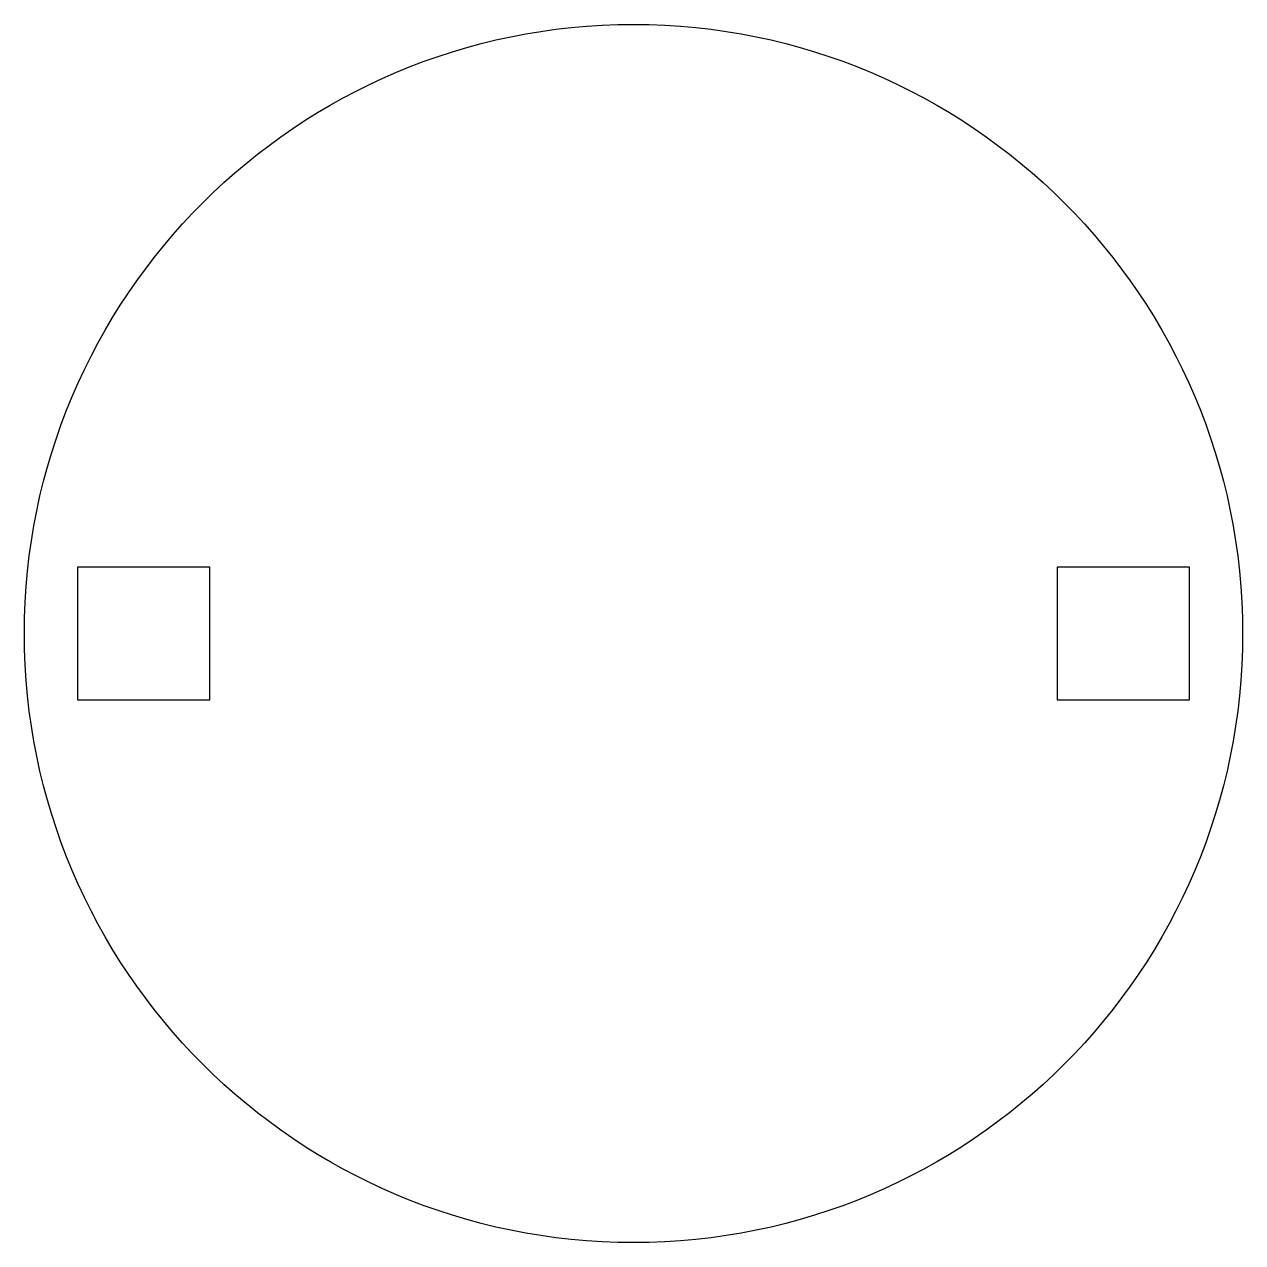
# Model space of a CAD drawing. Header units: millimetres. Extents: x -58 to 58, y -58 to 58.
import ezdxf

# ---------------------------------------------------------------- set-up
doc = ezdxf.new("R2010")
doc.units = ezdxf.units.MM

msp = doc.modelspace()

# ---------------------------------------------------------------- linework, layer by layer
at = {"color": 7}
for points in [[(-52.5, -6.25), (-40, -6.25), (-40, 6.25), (-52.5, 6.25)], [(40, -6.25), (52.5, -6.25), (52.5, 6.25), (40, 6.25)]]:
    msp.add_lwpolyline(points, close=True, dxfattribs=at)
msp.add_circle((0, 0), 57.5, dxfattribs=at)

doc.saveas('drawing.dxf')
